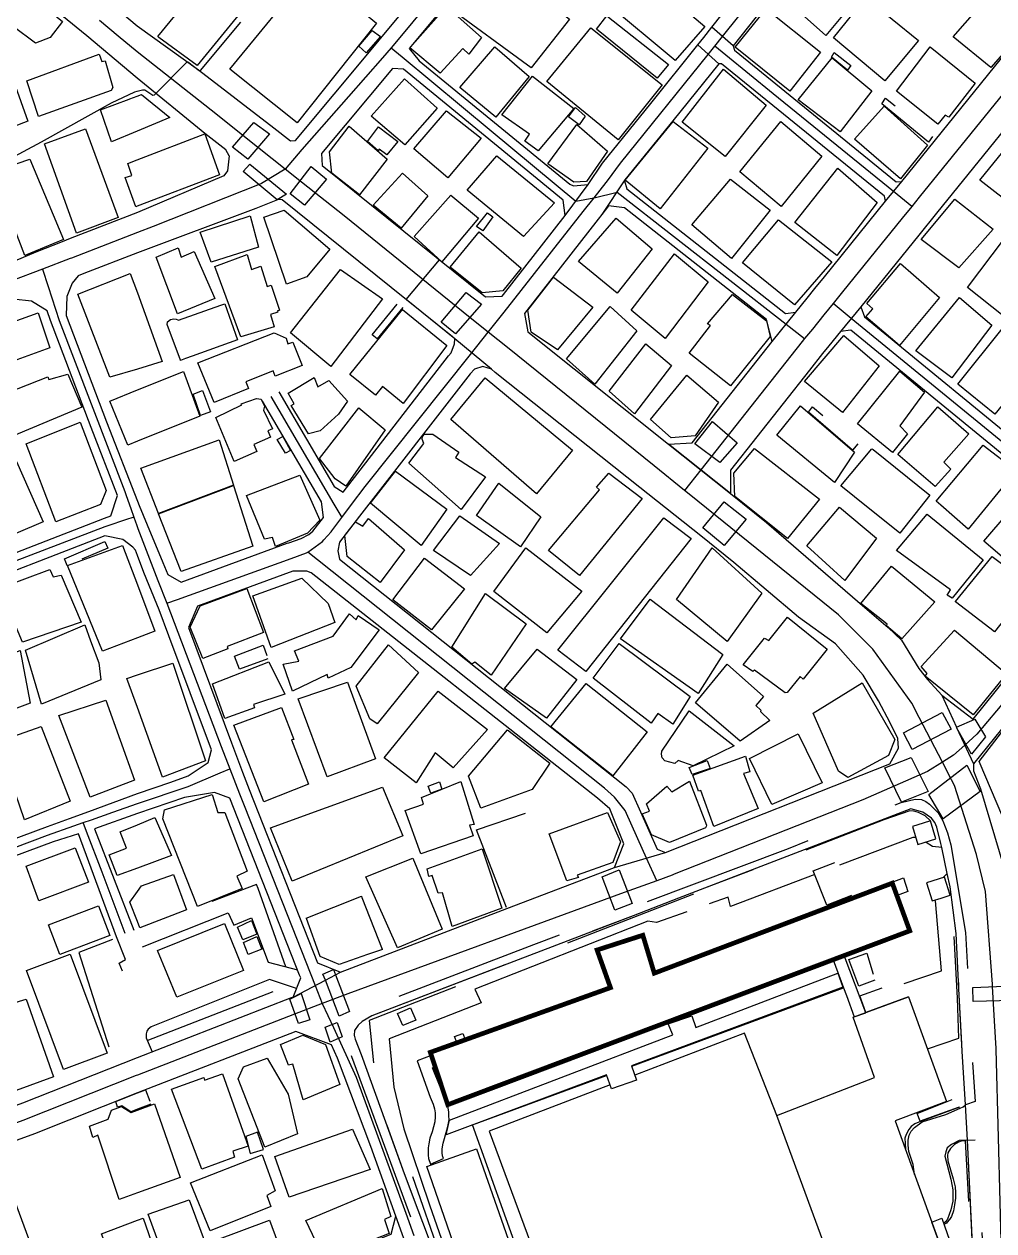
# Model space of a CAD drawing. Header units: millimetres. Extents: x 198785 to 203305, y 542885 to 545889.
# Drawn here: x 202186.3 to 202392.4, y 545394.1 to 545650.5 of the extents above; entities that cross this region are included whole.
import ezdxf

# ---------------------------------------------------------------- set-up
doc = ezdxf.new("R2010")
doc.units = ezdxf.units.MM
for name, pattern in [('FENCE_25K', [54.3, 28.7, -9.2, -16.4]), ('HIDDEN_BULD_25K', [28.8, 18.4, -10.4]), ('HIDDEN_IN_25K', [56.5, 36.5, -20])]:
    doc.linetypes.add(name, pattern=pattern)
for name, color, linetype in [('A0013114', 253, 'Continuous'), ('A0013117', 253, 'Continuous'), ('A0013118', 253, 'Continuous'), ('A0023214', 253, 'Continuous'), ('A0023217', 253, 'Continuous'), ('A0033324', 253, 'Continuous'), ('A0043325', 253, 'Continuous'), ('A0053326', 253, 'Continuous'), ('B0014111', 253, 'Continuous'), ('B0014112', 253, 'Continuous'), ('B0014113', 253, 'Continuous'), ('B0014115', 253, 'Continuous'), ('B0014116', 253, 'Continuous'), ('B0014118', 253, 'Continuous'), ('B0024120', 253, 'Continuous'), ('B0024127', 253, 'Continuous'), ('C0076117', 253, 'Continuous'), ('C0390130', 253, 'Continuous'), ('F0017111', 253, 'Continuous'), ('F0047224', 253, 'Continuous')]:
    doc.layers.add(name, color=color, linetype=linetype)

msp = doc.modelspace()

# ---------------------------------------------------------------- linework, layer by layer
at = {"layer": 'A0013114'}
for points in [[(202194.15, 545663.45), (202205.01, 545654.53), (202210.33, 545650.08), (202223.38, 545640.78), (202239.37, 545628.4), (202242.91, 545625.69)], [(202229.87, 545622.49), (202229.16, 545623.72), (202224.7, 545627.2), (202210.34, 545639.01), (202199.59, 545647.98), (202187.84, 545657.63), (202184.75, 545659.8)], [(202372.79, 545617.06), (202398.19, 545648.42)], [(202406.6, 545642.8), (202405.9, 545642.04), (202380.18, 545610.3), (202376.38, 545605.6), (202364.09, 545590.43)], [(202249.61, 545620.42), (202284.31, 545592.53)], [(202277.83, 545583.61), (202277.31, 545584.05), (202241.13, 545613.12), (202240.77, 545613.19)], [(202350.25, 545589.29), (202352.68, 545592.25), (202354.34, 545594.27), (202356.36, 545596.77), (202369.36, 545612.82)], [(202293.3, 545585.06), (202323.22, 545561.22), (202328.24, 545561.49), (202345.22, 545583.01)], [(202359.78, 545585.14), (202357.29, 545582.1), (202355.97, 545580.49), (202353.18, 545576.95), (202336.43, 545555.73), (202336.4, 545550.73), (202344.08, 545544.61), (202364.95, 545526.54), (202369.93, 545522.26), (202372.73, 545519.56), (202376.41, 545513.59), (202378.25, 545511.25), (202381.28, 545507.89)], [(202322.61, 545474.5), (202370.22, 545493.27), (202372.08, 545496.6), (202371.93, 545498.66), (202370.35, 545502.02), (202367.81, 545506.72), (202364.6, 545512.14), (202358.74, 545518.8), (202350.87, 545524.46), (202337.1, 545536.11), (202330.06, 545541.71), (202317.11, 545552.03), (202286.41, 545576.48), (202285.59, 545577.16), (202283.77, 545577.7)], [(202388, 545493.28), (202388.05, 545491.8), (202389.49, 545488), (202395.46, 545468.01), (202396.28, 545456.65), (202397.06, 545446.31)], [(202388.04, 545386.23), (202386.82, 545411.89), (202386.74, 545413.32), (202386.31, 545420.84), (202385.65, 545432.29), (202385.56, 545433.81), (202384.95, 545445.51), (202384.34, 545457.23), (202383.06, 545467.15), (202382.46, 545470.02), (202381.3, 545475.5), (202381.11, 545476.38), (202380.27, 545479.86), (202379.83, 545480.83), (202379.14, 545481.74), (202377.27, 545483.04), (202374.71, 545483.71), (202330.89, 545466.86), (202325.36, 545464.74), (202315.72, 545461.04), (202260.2, 545439.74), (202258.11, 545438.55), (202257.29, 545437.78)], [(202253.54, 545449.04), (202290.36, 545463.13), (202311.74, 545471.25)]]:
    msp.add_lwpolyline(points, dxfattribs=at)
at = {"layer": 'A0013117'}
for points in [[(202306.14, 545616.41), (202309.17, 545620.95), (202319.45, 545633.61), (202329.43, 545646.03), (202330.71, 545647.63), (202332.44, 545649.82), (202345.03, 545665.72), (202357.99, 545681.73), (202357.98, 545686.13), (202325.19, 545711.89), (202322.91, 545711.36), (202305.73, 545690.7), (202302.62, 545686.95), (202300.54, 545684.45), (202283.35, 545663.63), (202281.29, 545661.14), (202279.46, 545658.95), (202268.1, 545645.31), (202270.21, 545642.69), (202302.23, 545616.47), (202303.04, 545616.09), (202306.14, 545616.41)], [(202242.91, 545625.69), (202243.97, 545625.73), (202260.4, 545645.45), (202263.46, 545649.12), (202274.35, 545662.19), (202274.39, 545664.5), (202225.85, 545703.47), (202222.61, 545703.86), (202210.32, 545689.41), (202209.23, 545687.97), (202205.64, 545683.72), (202210.33, 545680), (202238.94, 545657.45)], [(202398.19, 545648.42), (202397.83, 545652.3), (202391.48, 545657.6), (202365.19, 545678.98), (202363.52, 545678.93), (202362.79, 545678.13), (202349.72, 545661.97), (202336.95, 545645.84), (202337.24, 545644.95), (202371.62, 545616.99), (202372.79, 545617.06)], [(202229.87, 545622.49), (202229.53, 545619.27), (202228.72, 545618.26), (202210.35, 545610.45), (202196.08, 545604.9), (202194.39, 545604.23), (202188.77, 545602.02), (202182.9, 545599.5), (202175.87, 545596.47), (202151.69, 545587.26), (202106.47, 545570.03), (202104.38, 545569.7), (202101.54, 545570.12), (202086.07, 545610.62), (202085.16, 545621.11), (202087.73, 545622.08), (202125.92, 545635.64), (202182.86, 545659.74), (202184.75, 545659.8)], [(202284.31, 545592.53), (202287.87, 545592.69), (202288.14, 545592.99), (202301.28, 545609.78), (202300.85, 545613.07), (202266.9, 545640.87), (202264.55, 545641.05), (202249.45, 545622.94), (202249.61, 545620.42)], [(202369.36, 545612.82), (202369.09, 545613.89), (202334.47, 545642.04), (202333.9, 545642.02), (202324.15, 545629.89), (202313.97, 545617.35), (202313.87, 545617.2), (202314.39, 545615.46), (202348.09, 545588.98), (202350.25, 545589.29)], [(202364.09, 545590.43), (202364.86, 545588.26), (202402.18, 545557.69), (202426.78, 545586.86), (202444.96, 545573.05), (202445.71, 545573.1), (202463.64, 545596.36), (202463.09, 545601.58), (202440.07, 545619.06), (202436.72, 545621.6), (202434.36, 545623.38), (202421.33, 545633.22), (202408.92, 545642.88), (202406.6, 545642.8)], [(202240.77, 545613.19), (202240.13, 545613.12), (202235.51, 545611.27), (202210.35, 545601.87), (202199, 545597.45), (202197.81, 545596.98), (202196.53, 545595.43), (202195.34, 545592.57), (202195.21, 545588.56), (202203.83, 545566), (202210.36, 545549.08), (202210.72, 545548.21), (202212.45, 545544.05), (202215.75, 545536.1), (202216.8, 545533.5), (202219.66, 545531.92), (202242.16, 545540.16), (202242.52, 545540.29), (202245.16, 545541.2), (202246.77, 545542.04), (202247.64, 545542.72), (202249.9, 545545.64), (202249.51, 545548.96), (202236.96, 545570.35)], [(202345.22, 545583.01), (202344.07, 545587.69), (202313.88, 545611.41), (202310.49, 545611.87), (202309.02, 545610.03), (202308.29, 545609.01), (202292.6, 545588.97), (202293.3, 545585.06)], [(202183.93, 545592.05), (202183.88, 545592.03), (202154.19, 545580.72), (202107.78, 545563.05), (202103.22, 545561.66), (202102.28, 545558.75), (202112.26, 545530.59), (202117.07, 545517.14), (202117.42, 545516.42), (202122.68, 545514.62), (202123.34, 545514.91), (202169.61, 545532.4), (202203.4, 545545.48), (202204.69, 545546.01), (202206.13, 545550.34), (202200.57, 545564.74), (202191.88, 545587.48), (202191.2, 545589.58), (202187.86, 545591.61), (202183.93, 545592.05)], [(202381.28, 545507.89), (202387.96, 545502.77), (202395.29, 545511.84), (202399.79, 545517.32), (202403.41, 545521.75), (202426.86, 545550.33), (202428.47, 545552.29), (202431.43, 545555.84), (202441.76, 545568.22), (202441.54, 545570.62), (202427.39, 545581.38), (202402.7, 545552.1), (202361.97, 545585.45), (202359.78, 545585.14)], [(202240.41, 545572.37), (202252.21, 545552.26), (202254.06, 545551.01), (202276.5, 545579.98), (202277.05, 545580.59), (202277.76, 545582.54), (202277.83, 545583.61)], [(202283.77, 545577.7), (202282.01, 545577.14), (202281.11, 545576.13), (202257.57, 545545.89), (202253.28, 545540.37), (202252.93, 545538.58), (202253.28, 545536.77), (202314.19, 545488.4), (202315.49, 545487.05), (202320.79, 545475.17), (202322.61, 545474.5)], [(202226.11, 545496.29), (202217.05, 545520.49), (202214.98, 545526.01), (202212.88, 545531.18), (202211.76, 545533.94), (202210.36, 545537.55), (202209.93, 545538.69), (202209.36, 545539.36), (202207.25, 545540.95), (202203.43, 545541.74), (202170.86, 545529.13)], [(202311.74, 545471.25), (202313.74, 545476.33), (202310.75, 545483.74), (202308.16, 545486.03), (202247.29, 545533.87), (202246.39, 545534.24), (202243.41, 545534.22), (202223.11, 545526.8), (202221.19, 545522.26), (202230.37, 545497.75), (202232.7, 545491.52), (202234.14, 545487.85), (202248.63, 545451.06), (202253.54, 545449.04)], [(202397.06, 545446.31), (202400.78, 545441.96), (202408.29, 545442.43), (202412.29, 545446.7), (202425.89, 545466.34), (202438.08, 545483.55), (202438.74, 545487.49), (202404.75, 545512.92), (202403.55, 545512.45), (202399.95, 545508.05), (202388, 545493.28)], [(202176.5, 545474.52), (202191.24, 545479.99), (202195.91, 545481.7), (202200.05, 545483.21), (202210.38, 545486.99), (202217.48, 545489.38), (202221.17, 545490.75), (202225.38, 545493.58), (202226.11, 545496.29)], [(202205.94, 545456.56), (202197.85, 545478.41), (202192.43, 545476.7), (202177.73, 545471.25), (202143.95, 545458.39), (202142.58, 545457.94), (202142.48, 545457.9), (202141.7, 545454.9), (202150.07, 545432.29), (202156.02, 545416.25), (202162.79, 545412.8), (202162.94, 545412.85), (202186.03, 545421.26), (202210.39, 545430.93), (202243.14, 545443.64), (202243.49, 545443.76), (202245.1, 545447.84), (202244.84, 545448.41), (202230.02, 545486.04), (202226.77, 545487.24), (202220.39, 545486.14), (202210.38, 545482.77), (202201.28, 545479.51), (202209.62, 545457.96)], [(202265.26, 545397.19), (202259.98, 545412.01), (202252.89, 545430.78), (202251.6, 545433.61), (202244.01, 545436.47), (202210.39, 545423.4), (202188.52, 545414.72), (202165.34, 545406.28), (202165.28, 545406.26), (202159.34, 545404.08), (202156.1, 545401.84), (202125.54, 545363.04), (202120.65, 545357.25), (202119.75, 545351.87), (202121.22, 545347.72), (202123.34, 545342.14), (202128.64, 545339.93), (202130.41, 545340.75), (202171.21, 545356.64), (202190.78, 545364.23), (202196.13, 545366.44), (202210.41, 545372.37), (202264.28, 545393.37), (202265.26, 545397.19)], [(202257.29, 545437.78), (202256.48, 545436.62), (202256.42, 545435.67), (202256.66, 545434.8), (202257.88, 545431.56), (202267.07, 545406.26), (202269.96, 545398.58), (202273.14, 545390.11), (202282.51, 545365.15), (202285.69, 545357.44), (202293.39, 545349.31), (202293.71, 545348.51), (202341.78, 545366.85), (202385.25, 545383.23), (202388.04, 545386.23)]]:
    msp.add_lwpolyline(points, dxfattribs=at)
at = {"layer": 'A0013118'}
for points in [[(202375.65, 545477.65), (202375.16, 545477.63), (202359.56, 545471.75)], [(202381.3, 545475.5), (202379.3, 545475.74), (202377.98, 545476.56)], [(202354.28, 545469.76), (202336.39, 545463.01), (202335.88, 545464.96), (202331.88, 545463.55)], [(202381.58, 545469.17), (202382.46, 545470.02)], [(202373.29, 545446.62), (202381.21, 545449.32), (202379.96, 545464.21)], [(202211.44, 545454.39), (202229.67, 545461.66), (202230.88, 545459.01), (202234.6, 545460.58), (202238.13, 545451.15), (202244.39, 545449.55)], [(202327.11, 545461.87), (202320.7, 545459.62), (202318.82, 545459.9), (202282.07, 545445.4), (202283.44, 545442.52), (202263.89, 545434.91), (202264.84, 545424.64), (202266.99, 545415.73), (202272.42, 545399.64), (202284.41, 545365.37)], [(202218.75, 545443.73), (202214.67, 545453.62), (202228.87, 545459.36), (202232.88, 545449.4), (202218.75, 545443.73)], [(202244.19, 545445.54), (202238.4, 545447.45), (202213.29, 545437.45), (202212.64, 545436.94), (202212.48, 545436.74), (202212.36, 545436.53), (202212.25, 545435.91), (202212.23, 545435.06), (202213.48, 545432.13)], [(202315.4, 545429.1), (202360.41, 545445.72)], [(202346.22, 545418.58), (202339.39, 545436.07), (202316.06, 545427.13)], [(202296.86, 545370.38), (202297.88, 545370.75), (202292.15, 545387.12), (202281.58, 545416.6), (202310.06, 545427.12)], [(202310.79, 545425.11), (202285.12, 545415.28), (202305.99, 545358.81), (202340.25, 545371.49), (202340.74, 545370.36), (202359.76, 545377.68), (202356.03, 545387.65), (202357.44, 545388.18)], [(202375.51, 545406.08), (202375.18, 545408.17), (202374.26, 545410.93), (202374.12, 545412.31), (202374.17, 545413.34), (202374.36, 545414.43), (202374.81, 545415.25), (202375.49, 545416.06), (202377.1, 545417.22), (202382.12, 545418.79), (202385.23, 545420.15), (202385.82, 545420.46), (202386.31, 545420.84)], [(202386.74, 545413.32), (202384.96, 545413.28), (202383.36, 545412.44), (202382.44, 545411.71), (202382.13, 545410.87), (202381.97, 545409.95), (202383.22, 545405.05), (202383.67, 545402.83), (202383.61, 545400.36), (202383.25, 545398.53), (202382.54, 545396.54), (202382.06, 545396.03), (202381.65, 545395.68)]]:
    msp.add_lwpolyline(points, dxfattribs=at)
at = {"layer": 'A0023214'}
for points in [[(202326.63, 545551.39), (202320.15, 545556.61), (202288.98, 545581.73), (202284.93, 545585), (202281.09, 545588.09), (202254.27, 545609.7), (202245.26, 545616.86), (202241.73, 545619.68), (202236.23, 545624.05), (202226.03, 545632.16), (202210.34, 545644.54), (202206.31, 545647.9), (202202.3, 545651.26)], [(202402.39, 545645.61), (202376.48, 545613.68), (202374.91, 545611.74), (202372.86, 545609.22), (202360.22, 545593.61), (202358.2, 545591.12), (202356.23, 545588.69), (202353.79, 545585.68), (202352.15, 545583.65), (202351.63, 545583.01), (202349.22, 545579.96), (202330.08, 545555.76), (202326.63, 545551.39)], [(202381.43, 545493.65), (202376.49, 545503.16), (202374.92, 545506.19), (202366.65, 545517.68), (202359.36, 545524.96), (202333.16, 545546.12), (202327.59, 545550.62), (202326.63, 545551.39)], [(202381.43, 545493.65), (202378.23, 545491.65), (202373.61, 545489.63), (202364.54, 545485.65), (202324.44, 545469.85), (202323.97, 545469.68), (202320.71, 545468.48), (202313.8, 545465.96), (202255.07, 545444.45), (202249.64, 545442.4)], [(202395.68, 545324.73), (202395.66, 545325.12), (202395.59, 545327.04), (202395.51, 545330.11), (202394.92, 545352.2), (202394.37, 545372.75), (202394.17, 545380.32), (202394.02, 545386.46), (202393.32, 545413.95), (202392.85, 545432.59), (202392.85, 545432.8), (202392.5, 545438.72), (202392.07, 545445.98), (202392.04, 545446.49), (202390.58, 545466.2), (202388.69, 545474.06), (202384.01, 545488.7), (202383.36, 545489.94), (202381.43, 545493.65)]]:
    msp.add_lwpolyline(points, dxfattribs=at)
at = {"layer": 'A0023217'}
for points in [[(202333.06, 545645.77), (202334.7, 545647.82), (202360.75, 545680.33), (202364.01, 545684.41)], [(202279, 545663.04), (202276.93, 545660.56), (202272.04, 545654.7), (202265.78, 545647.21), (202264.3, 545645.44)], [(202264.3, 545645.44), (202262.43, 545643.3), (202255.24, 545635.1), (202245.33, 545623.79), (202241.73, 545619.68), (202236.75, 545616.62), (202236.62, 545616.54), (202213.69, 545607.49), (202210.35, 545606.16), (202200.2, 545602.21), (202196.33, 545600.73), (202196.08, 545600.64), (202190.22, 545598.39)], [(202264.3, 545645.44), (202266.61, 545643.52), (202285.57, 545627.8), (202303.55, 545612.88), (202307.38, 545613.55), (202307.4, 545613.55)], [(202307.4, 545613.55), (202309.95, 545616.8), (202310.27, 545617.2), (202313.03, 545620.95), (202331.66, 545644.03), (202333.06, 545645.77)], [(202374.91, 545611.74), (202371.03, 545614.89), (202345.49, 545635.66), (202335.38, 545643.88), (202333.06, 545645.77)], [(202253.79, 545545.61), (202255.87, 545548.37), (202258.75, 545552.21), (202281.17, 545580.29), (202284.93, 545585), (202288.27, 545589.24), (202298.35, 545602.06), (202305.12, 545610.65), (202307.4, 545613.55)], [(202307.4, 545613.55), (202312.33, 545614.78), (202348.2, 545586.74), (202352.15, 545583.65)], [(202190.22, 545598.39), (202183.48, 545595.82), (202183.41, 545595.8), (202182.22, 545595.34), (202142.74, 545580.2), (202107.78, 545566.79), (202101.86, 545565.23), (202098.2, 545564.26)], [(202190.22, 545598.39), (202191.41, 545594.71), (202193.75, 545587.48), (202207.68, 545551.19), (202208, 545550.34), (202208.97, 545547.56), (202209.61, 545545.72)], [(202446.46, 545569.36), (202444.12, 545571.14), (202428.67, 545582.82), (202427.32, 545583.35), (202426.27, 545583.12), (202424.77, 545581.38), (202402.44, 545554.9), (202362.07, 545587.95), (202358.2, 545591.12)], [(202238.69, 545571.36), (202252.1, 545548.49), (202253.79, 545545.61)], [(202209.61, 545545.72), (202207.83, 545545.12), (202204.05, 545543.84), (202203.43, 545543.63), (202125.3, 545513.77), (202123.52, 545513.02), (202119.58, 545511.36), (202116.89, 545510.22)], [(202209.61, 545545.72), (202209.95, 545544.73), (202210.15, 545544.13), (202210.36, 545543.52), (202210.45, 545543.29), (202214.73, 545532.28), (202216.62, 545527.41)], [(202246.55, 545538.29), (202249.69, 545540.57), (202249.98, 545540.89), (202251.56, 545542.63), (202251.71, 545542.82), (202253.79, 545545.61)], [(202216.62, 545527.41), (202218.86, 545528.22), (202243.01, 545536.93), (202246.33, 545538.13), (202246.55, 545538.29)], [(202320.71, 545468.48), (202318.56, 545473.29), (202316.72, 545477.4), (202313.99, 545483.42), (202311.72, 545486.23), (202309.63, 545488.16), (202248.65, 545536.62), (202246.55, 545538.29)], [(202216.62, 545527.41), (202218.94, 545521.3), (202228.18, 545497), (202229.99, 545492.24)], [(202403.09, 545516.66), (202401.63, 545514.93), (202388.76, 545499.63), (202386.16, 545497.28), (202383.78, 545495.12), (202381.43, 545493.65)], [(202198.86, 545480.81), (202200.64, 545481.44), (202205.12, 545483.02), (202210.38, 545484.88), (202221.17, 545488.51), (202227.98, 545491.39), (202229.99, 545492.24)], [(202229.99, 545492.24), (202232.08, 545486.94), (202233.21, 545484.08), (202248.14, 545446.21), (202249.64, 545442.4)], [(202137.87, 545458.06), (202139.99, 545458.85), (202191.24, 545478.12), (202196.85, 545480.1), (202198.86, 545480.81)], [(202207.78, 545457.26), (202202.86, 545470.26), (202199.56, 545478.96), (202198.86, 545480.81)], [(202249.64, 545442.4), (202243.75, 545440.12), (202210.39, 545427.17), (202210.11, 545427.06), (202186.03, 545417.54), (202164.58, 545409.72), (202164.06, 545409.54), (202164.04, 545409.53), (202156.76, 545407)], [(202249.64, 545442.4), (202252, 545437.26), (202256.83, 545426.72), (202267.4, 545397.83), (202269.13, 545393.11)]]:
    msp.add_lwpolyline(points, dxfattribs=at)
at = {"layer": 'A0033324', "linetype": 'HIDDEN_IN_25K', "flags": 128}
msp.add_lwpolyline([(202378.69, 545484.74), (202380.5, 545482.87), (202381.5, 545481.2), (202382.5, 545478.65), (202383.2, 545476.11), (202386.34, 545457.5), (202387.42, 545436.45), (202388.39, 545421.59), (202386.31, 545420.84), (202385.65, 545432.29), (202385.56, 545433.81), (202384.95, 545445.51), (202384.34, 545457.23), (202383.06, 545467.15), (202382.46, 545470.02), (202381.3, 545475.5), (202381.11, 545476.38), (202380.27, 545479.86), (202379.83, 545480.83), (202379.14, 545481.74), (202377.27, 545483.04), (202374.71, 545483.71), (202330.89, 545466.86), (202325.36, 545464.74), (202315.72, 545461.04), (202260.2, 545439.74), (202258.11, 545438.55), (202257.29, 545437.78), (202256.48, 545436.62), (202256.42, 545435.67), (202256.66, 545434.8), (202257.88, 545431.56), (202267.07, 545406.26), (202269.96, 545398.58), (202273.14, 545390.11), (202282.51, 545365.15), (202285.69, 545357.44), (202293.39, 545349.31), (202293.71, 545348.51), (202341.78, 545366.85), (202385.25, 545383.23), (202388.04, 545386.23), (202386.82, 545411.89), (202386.74, 545413.32), (202388.6, 545413.41), (202388.79, 545413.3), (202390.09, 545387.73), (202389.82, 545386.19), (202386.41, 545382.43), (202384.32, 545381.02), (202349.02, 545368.12), (202296.28, 545347.81), (202293.66, 545347.27), (202291.96, 545347.2), (202289.07, 545349.2), (202287.56, 545350.83), (202285.88, 545352.85), (202285.57, 545353.45), (202282.25, 545361.68), (202268.54, 545396.92), (202255.9, 545431.02), (202254.35, 545435.98), (202254.31, 545436.78), (202254.5, 545437.58), (202254.81, 545438.21), (202255.37, 545439.03), (202258.84, 545441.21), (202294.61, 545454.95), (202348.73, 545475.33), (202372.69, 545485.11), (202375.66, 545485.83), (202376.96, 545485.74), (202377.87, 545485.3), (202378.69, 545484.74)], dxfattribs=at)
at = {"layer": 'A0043325'}
for points in [[(202238.44, 545627.16), (202233.8, 545621.75), (202230.58, 545624.35), (202235.09, 545629.59), (202238.44, 545627.16)], [(202242.07, 545614.35), (202240.08, 545613.16), (202232.82, 545619.14), (202234.26, 545620.69), (202242.07, 545614.35)], [(202250.55, 545617.5), (202245.9, 545611.99), (202242.82, 545614.43), (202247.29, 545620.18), (202250.55, 545617.5)], [(202283.49, 545590.95), (202277.93, 545584.67), (202274.93, 545587.15), (202280.2, 545593.47), (202283.49, 545590.95)], [(202337.8, 545561.53), (202334.14, 545557.3), (202328.79, 545561.31), (202332.55, 545566.03), (202337.8, 545561.53)], [(202339.69, 545545.32), (202335.06, 545539.71), (202330.54, 545543.43), (202335.03, 545548.98), (202339.69, 545545.32)], [(202383.31, 545500.67), (202374.97, 545496.33), (202373.18, 545499.92), (202381.38, 545504.21), (202383.31, 545500.67)], [(202390.58, 545499.06), (202387.62, 545495.33), (202384.43, 545501.04), (202384.38, 545501.13), (202384.39, 545501.13), (202388.28, 545502.81), (202390.58, 545499.06)], [(202378.41, 545487.4), (202372.74, 545485.18), (202369.21, 545492.42), (202374.79, 545494.67), (202378.41, 545487.4)], [(202389.42, 545487.41), (202381.6, 545481.65), (202378.51, 545486.82), (202386.62, 545493.04), (202389.42, 545487.41)], [(202315.47, 545463.65), (202311.79, 545462.19), (202309.13, 545469.3), (202312.74, 545470.8), (202315.47, 545463.65)], [(202255.42, 545440.68), (202253.26, 545439.69), (202250.3, 545447.34), (202249.79, 545448.63), (202252.04, 545449.59), (202252.46, 545448.48), (202255.42, 545440.68)], [(202396.37, 545443.05), (202387.98, 545442.78), (202387.9, 545445.76), (202396.26, 545446.14), (202396.37, 545443.05)], [(202247.04, 545438.95), (202244.59, 545438.13), (202242.77, 545443.29), (202245.13, 545444.52), (202247.04, 545438.95)], [(202253.9, 545435.31), (202251.34, 545434.2), (202250.23, 545437.36), (202252.82, 545438.32), (202253.9, 545435.31)]]:
    msp.add_lwpolyline(points, dxfattribs=at)
at = {"layer": 'A0053326'}
for points in [[(202435.93, 545768.83), (202369.69, 545685.64), (202369.57, 545685.51), (202362.79, 545678.13), (202349.72, 545661.97), (202336.95, 545645.84), (202332.44, 545649.82), (202345.03, 545665.72), (202357.99, 545681.73), (202357.98, 545686.13), (202325.19, 545711.89), (202328.91, 545716.6), (202363.66, 545689.29), (202365.04, 545689.45), (202365.13, 545689.54), (202432.91, 545774.68), (202432.98, 545775.35), (202438.95, 545768.97), (202435.93, 545768.83)], [(202186.03, 545421.26), (202210.39, 545430.93), (202243.14, 545443.64), (202243.49, 545443.76), (202250.3, 545447.34), (202252.46, 545448.48), (202253.54, 545449.04), (202290.36, 545463.13), (202311.74, 545471.25), (202322.61, 545474.5), (202370.22, 545493.27), (202372.08, 545496.6), (202371.93, 545498.66), (202370.35, 545502.02), (202367.81, 545506.72), (202364.6, 545512.14), (202358.74, 545518.8), (202350.87, 545524.46), (202337.1, 545536.11), (202330.06, 545541.71), (202317.11, 545552.03), (202286.41, 545576.48), (202285.59, 545577.16), (202277.83, 545583.61), (202267.49, 545591.94), (202274.57, 545600.36), (202284.31, 545592.53), (202287.87, 545592.69), (202288.14, 545592.99), (202301.28, 545609.78), (202306.14, 545616.41), (202309.17, 545620.95), (202319.45, 545633.61), (202329.43, 545646.03), (202333.9, 545642.02), (202324.15, 545629.89), (202313.97, 545617.35), (202309.02, 545610.03), (202308.29, 545609.01), (202292.6, 545588.97)], [(202405.9, 545642.04), (202380.18, 545610.3), (202376.38, 545605.6), (202364.09, 545590.43), (202359.78, 545585.14), (202357.29, 545582.1), (202355.97, 545580.49), (202353.18, 545576.95), (202336.43, 545555.73), (202336.4, 545550.73), (202323.22, 545561.22), (202328.24, 545561.49), (202345.22, 545583.01), (202350.25, 545589.29), (202352.68, 545592.25), (202354.34, 545594.27), (202356.36, 545596.77), (202369.36, 545612.82), (202372.79, 545617.06), (202398.19, 545648.42)], [(202292.6, 545588.97), (202293.3, 545585.06), (202323.22, 545561.22), (202336.4, 545550.73), (202344.08, 545544.61), (202364.95, 545526.54), (202369.93, 545522.26), (202372.73, 545519.56), (202376.41, 545513.59), (202378.25, 545511.25), (202381.28, 545507.89), (202384.39, 545501.13), (202384.43, 545501.04), (202388, 545493.28), (202388.05, 545491.8), (202389.49, 545488), (202395.46, 545468.01), (202396.28, 545456.65), (202397.06, 545446.31), (202397.87, 545432.8), (202399.03, 545393.25)], [(202388.04, 545386.23), (202386.82, 545411.89), (202386.74, 545413.32), (202386.31, 545420.84), (202385.65, 545432.29), (202384.95, 545445.51), (202384.34, 545457.23), (202383.06, 545467.15), (202382.46, 545470.02), (202381.3, 545475.5), (202381.11, 545476.38), (202380.27, 545479.86), (202379.83, 545480.83), (202379.14, 545481.74), (202377.27, 545483.04), (202374.71, 545483.71), (202330.89, 545466.86), (202325.36, 545464.74), (202315.72, 545461.04), (202260.2, 545439.74), (202258.11, 545438.55), (202257.29, 545437.78), (202256.48, 545436.62)], [(202268.3, 545388.68), (202265.26, 545397.19), (202259.98, 545412.01), (202252.89, 545430.78), (202251.6, 545433.61), (202244.01, 545436.47), (202210.39, 545423.4), (202188.52, 545414.72), (202165.34, 545406.28)], [(202256.48, 545436.62), (202256.42, 545435.67), (202256.66, 545434.8), (202257.88, 545431.56), (202267.07, 545406.26), (202269.96, 545398.58), (202273.14, 545390.11)]]:
    msp.add_lwpolyline(points, dxfattribs=at)
at = {"layer": 'B0014111'}
for points in [[(202363.75, 545656.58), (202356.66, 545648.05), (202347.01, 545656.7), (202353.77, 545665.25), (202363.75, 545656.58)], [(202261.14, 545650.68), (202244.29, 545629.52), (202230.03, 545640.88), (202247.38, 545662.1), (202261.14, 545650.68)], [(202194.46, 545651.05), (202191.82, 545647.65), (202188.72, 545646.44), (202183.93, 545649.94), (202176.74, 545647.03), (202173.49, 545646.37), (202173.19, 545646.91), (202170.23, 545646), (202167.68, 545652.82), (202183.99, 545659.58), (202194.46, 545651.05)], [(202231.37, 545651.77), (202223.03, 545641.68), (202214.92, 545647.65), (202214.69, 545647.82), (202223.53, 545658.69), (202231.81, 545652.31), (202231.37, 545651.77)], [(202397.28, 545647.6), (202391.69, 545641.26), (202383.72, 545647.74), (202391.85, 545657.1), (202397.03, 545652.78), (202397.28, 545647.6)], [(202376.36, 545647.01), (202369.17, 545638.43), (202358.28, 545647.54), (202365.12, 545656.09), (202376.36, 545647.01)], [(202388.4, 545637.92), (202382.79, 545630.66), (202382.03, 545631.13), (202380.42, 545629.18), (202371.67, 545636.23), (202378.82, 545645.65), (202388.4, 545637.92)], [(202423.69, 545629.07), (202404.61, 545605.48), (202389.36, 545617.34), (202408.62, 545641.05), (202423.69, 545629.07)], [(202274.03, 545632.59), (202267.17, 545624.83), (202260.02, 545630.94), (202267.13, 545638.86), (202274.03, 545632.59)], [(202210.34, 545627.75), (202204.88, 545625.47), (202202.51, 545632.28), (202208.6, 545634.52), (202208.78, 545634.56), (202210.34, 545635.16), (202211.2, 545635.49), (202217.29, 545630.65), (202210.34, 545627.75)], [(202378.29, 545624.75), (202372.51, 545617.58), (202362.73, 545626.03), (202369.02, 545633), (202378.29, 545624.75)], [(202263.41, 545621.79), (202257.53, 545614.21), (202251.69, 545618.79), (202251.16, 545623.34), (202255.39, 545628.75), (202263.41, 545621.79)], [(202210.34, 545611.78), (202210.05, 545611.67), (202207.77, 545617.9), (202209.2, 545618.31), (202208.34, 545620.87), (202210.34, 545621.64), (202224.67, 545627.17), (202227.83, 545618.46), (202210.34, 545611.78)], [(202272.11, 545613.96), (202266.39, 545607.11), (202260.48, 545611.99), (202266.68, 545618.81), (202272.11, 545613.96)], [(202367.53, 545612.59), (202359, 545601.27), (202350.07, 545608.34), (202359.18, 545619.83), (202367.53, 545612.59)], [(202282.87, 545609.23), (202275.07, 545599.98), (202269.16, 545605.31), (202276.96, 545614.09), (202282.87, 545609.23)], [(202392.22, 545606.93), (202384.91, 545598.65), (202376.88, 545604.67), (202384.08, 545613.3), (202392.22, 545606.93)], [(202246.36, 545596.76), (202242.05, 545595.2), (202237.25, 545609.43), (202241.54, 545610.94), (202251.23, 545602.64), (202246.36, 545596.76)], [(202236.1, 545603.04), (202226.04, 545599.9), (202223.67, 545606.25), (202234.3, 545609.71), (202236.1, 545603.04)], [(202357.93, 545599.96), (202350.02, 545590.8), (202338.94, 545599.73), (202346.62, 545608.89), (202357.93, 545599.96)], [(202288.02, 545593.81), (202283.6, 545593.38), (202276.86, 545598.82), (202283.02, 545606.36), (202291.94, 545598.62), (202288.02, 545593.81)], [(202210.35, 545577.18), (202204.52, 545575.42), (202197.71, 545593.08), (202208.85, 545597.51), (202210.35, 545593.39), (202215.65, 545578.79), (202210.35, 545577.18)], [(202262.45, 545592.08), (202251.5, 545577.7), (202242.9, 545584.89), (202253.51, 545598.36), (202262.45, 545592.08)], [(202344.84, 545584.12), (202336.42, 545573.63), (202327.63, 545580.57), (202332.18, 545586.41), (202331.53, 545586.79), (202336.79, 545593.05), (202344.08, 545587.42), (202344.84, 545584.12)], [(202276.1, 545582.2), (202266.82, 545569.85), (202262.43, 545573.45), (202260.93, 545571.66), (202255.49, 545576.01), (202266.69, 545589.8), (202276.1, 545582.2)], [(202183.99, 545578.86), (202184.54, 545577.38), (202179.18, 545575.65), (202178.64, 545577.79), (202177.89, 545577.47), (202176.02, 545584.39), (202189.3, 545589.13), (202191.74, 545581.71), (202183.99, 545578.86)], [(202368.02, 545577.89), (202360.21, 545567.97), (202352.14, 545574.54), (202360.48, 545584.3), (202368.02, 545577.89)], [(202210.35, 545561.83), (202208.34, 545561.02), (202204.53, 545570.38), (202210.35, 545572.73), (202220.15, 545576.68), (202223.66, 545567.18), (202210.35, 545561.83)], [(202373.99, 545563.41), (202370.79, 545559.42), (202363.36, 545565.56), (202372.35, 545576.73), (202377.62, 545572.28), (202372.41, 545565.12), (202373.99, 545563.41)], [(202302.84, 545559.93), (202295.14, 545550.64), (202276.94, 545566.44), (202284.25, 545575.28), (202302.84, 545559.93)], [(202328.87, 545562.98), (202323.76, 545562.59), (202319.38, 545566.43), (202327.14, 545575.88), (202333.86, 545570.13), (202328.87, 545562.98)], [(202362.73, 545559.52), (202358.51, 545553.08), (202346.26, 545563.16), (202351.28, 545569.39), (202362.73, 545559.52)], [(202263.04, 545564.25), (202254.67, 545552.3), (202252.39, 545553.89), (202249.09, 545558.21), (202257.45, 545568.92), (202263.04, 545564.25)], [(202230.76, 545552.52), (202214.84, 545546.51), (202211.06, 545556.12), (202227.72, 545562.12), (202230.76, 545552.52)], [(202284.32, 545554.26), (202279.14, 545547.36), (202268.03, 545557.2), (202271.21, 545561.34), (202270.89, 545562.25), (202270.98, 545562.82), (202271.4, 545563.31), (202271.89, 545563.38), (202273.13, 545563.36), (202278.65, 545559.51), (202277.98, 545558.37), (202284.32, 545554.26)], [(202355.29, 545549.52), (202348.52, 545541.21), (202337.29, 545550.11), (202337.13, 545555.06), (202341.51, 545560.28), (202355.29, 545549.52)], [(202190.32, 545544.71), (202179.17, 545539.95), (202173.61, 545553.32), (202184.67, 545557.51), (202190.32, 545544.71)], [(202246.48, 545542.32), (202239.71, 545539.46), (202239.08, 545541.36), (202237.35, 545541.05), (202233.54, 545550.3), (202244.85, 545554.65), (202249.15, 545545.07), (202246.48, 545542.32)], [(202317.61, 545549.66), (202304.28, 545533.33), (202297.7, 545538.62), (202308.58, 545551.49), (202307.9, 545552.11), (202310.57, 545555.06), (202317.61, 545549.66)], [(202234.87, 545539.53), (202219.69, 545534.16), (202214.87, 545546.41), (202230.79, 545552.42), (202234.87, 545539.53)], [(202367.45, 545541.24), (202360.69, 545532.25), (202352.64, 545539.64), (202359.53, 545547.81), (202367.45, 545541.24)], [(202259.49, 545545.42), (202267.11, 545538.74), (202261.93, 545531.84), (202254.95, 545537.36), (202254.44, 545541.8), (202256.69, 545544.72), (202258.24, 545543.79), (202259.49, 545545.42)], [(202328.05, 545541.16), (202305.65, 545512.92), (202299.72, 545517.44), (202322.2, 545545.6), (202328.05, 545541.16)], [(202195.52, 545535.45), (202207.23, 545539.71), (202210.37, 545531.33), (202214.04, 545521.48), (202210.37, 545520.06), (202202.98, 545517.21), (202195.52, 545535.45)], [(202343.07, 545529.54), (202335.7, 545519.31), (202324.91, 545528.24), (202332.53, 545539.21), (202343.07, 545529.54)], [(202191.73, 545534.6), (202192.45, 545533.03), (202194.18, 545533.42), (202198.39, 545523.43), (202185.94, 545519.17), (202181.09, 545530.65), (202191.73, 545534.6)], [(202379.84, 545527.74), (202372.81, 545519.84), (202369.52, 545522.64), (202369.71, 545522.99), (202364.09, 545527.39), (202370.63, 545535.27), (202379.84, 545527.74)], [(202252.31, 545523.32), (202238.77, 545518.01), (202234.9, 545528.98), (202245.3, 545532.78), (202250.89, 545527.36), (202252.31, 545523.32)], [(202348.52, 545524.43), (202356.95, 545517.7), (202351.86, 545511.32), (202351.17, 545511.83), (202348.42, 545508.43), (202348.01, 545508.41), (202341.51, 545513.19), (202341.13, 545512.93), (202339.06, 545514.32), (202343.61, 545520.02), (202344.51, 545519.5), (202348.52, 545524.43)], [(202395.07, 545512.43), (202387.98, 545503.68), (202377.77, 545511.91), (202378.21, 545512.47), (202376.91, 545513.98), (202383.96, 545521.69), (202395.07, 545512.43)], [(202370, 545495.07), (202361.32, 545490.43), (202359.37, 545491.77), (202353.96, 545504.08), (202364.4, 545510.5), (202371.28, 545498.5), (202370, 545495.07)], [(202284.75, 545500.58), (202277.49, 545492.43), (202273.64, 545495.65), (202269.61, 545489.26), (202262.77, 545494.56), (202274.31, 545508.72), (202284.75, 545500.58)], [(202399.72, 545484.9), (202395.46, 545479.14), (202389.23, 545493.77), (202393.98, 545499.95), (202402.5, 545493.39), (202400.77, 545491.26), (202401.59, 545488.77), (202398.63, 545487.58), (202399.72, 545484.9)], [(202259.28, 545452.77), (202253.21, 545450.64), (202249.2, 545452.4), (202246.29, 545460.44), (202246.26, 545460.54), (202257.95, 545465.16), (202258.04, 545464.93), (202262.4, 545453.91), (202262.42, 545453.87), (202259.28, 545452.77)], [(202203.96, 545431.81), (202194.67, 545428.33), (202186.8, 545449.37), (202196.09, 545452.84), (202203.96, 545431.81)], [(202192.51, 545426.83), (202184.59, 545423.91), (202178.26, 545440.74), (202186.75, 545443.33), (202192.51, 545426.83)], [(202380.99, 545390.82), (202359.58, 545382.4), (202346.22, 545418.58), (202367.01, 545426.69), (202362.49, 545439.45), (202374.22, 545443.78), (202382.3, 545421.58), (202371.42, 545417.47), (202380.99, 545390.82)], [(202250.36, 545433.68), (202253.36, 545425.18), (202245.6, 545421.93), (202243.41, 545429.51), (202242.5, 545429.28), (202240.76, 545433.65), (202245.55, 545435.64), (202250.36, 545433.68)], [(202244.35, 545414.72), (202237.41, 545411.87), (202231.79, 545426.39), (202232.89, 545428.92), (202237.92, 545430.74), (202242.41, 545423.12), (202244.35, 545414.72)], [(202228.44, 545427.42), (202233.87, 545412.04), (202230.67, 545410.98), (202230.98, 545409.74), (202224.05, 545407.21), (202217.64, 545424.21), (202224.49, 545426.66), (202224.64, 545426.08), (202228.44, 545427.42)], [(202213.99, 545421.06), (202219.43, 545405.39), (202210.4, 545402.14), (202206.48, 545400.73), (202201.99, 545414.42), (202200.92, 545413.94), (202200.21, 545416.33), (202204.17, 545417.84), (202204.86, 545419.71), (202207, 545420.51), (202209.04, 545419.25), (202210.4, 545419.74), (202213.99, 545421.06)], [(202300.17, 545360.79), (202289.29, 545357.5), (202271.86, 545407.73), (202282.42, 545411.52), (202300.17, 545360.79)], [(202187.24, 545392.47), (202175.35, 545387.88), (202168.53, 545404.47), (202180.91, 545409.38), (202187.24, 545392.47)]]:
    msp.add_lwpolyline(points, dxfattribs=at)
at = {"layer": 'B0014111', "const_width": 1}
msp.add_lwpolyline([(202374.49, 545457.82), (202276.31, 545420.88), (202272.61, 545432.01), (202310.89, 545445.75), (202308.04, 545453.75), (202317.77, 545456.89), (202320.2, 545448.82), (202370.78, 545467.96), (202374.49, 545457.82)], dxfattribs=at)
at = {"layer": 'B0014112'}
for points in [[(202302.18, 545651.55), (202294.04, 545641.17), (202275.83, 545654.5), (202284.89, 545665.42), (202302.18, 545651.55)], [(202283.51, 545647.63), (202280.8, 545644.05), (202279.52, 545645.31), (202274.69, 545640.05), (202268.29, 545645.44), (202276.06, 545654.2), (202283.51, 545647.63)], [(202323.24, 545641.86), (202320.83, 545638.98), (202307.93, 545649.39), (202310.09, 545652.19), (202323.24, 545641.86)], [(202202.24, 545644.08), (202202.78, 545642.52), (202203.53, 545642.69), (202205.17, 545636.97), (202204.8, 545636.33), (202189.33, 545630.84), (202186.86, 545638.39), (202202.24, 545644.08)], [(202366.45, 545636.27), (202359.7, 545627.55), (202350.8, 545634.39), (202358.02, 545643.31), (202366.45, 545636.27)], [(202343.96, 545633.25), (202335.24, 545622.34), (202326.12, 545629.65), (202334.92, 545640.9), (202343.96, 545633.25)], [(202187.1, 545629.83), (202177.33, 545626.08), (202173.3, 545636.91), (202180.11, 545639.34), (202184.12, 545638.17), (202187.1, 545629.83)], [(202303.07, 545632.51), (202295.54, 545623.53), (202292.68, 545625.62), (202293.67, 545627.09), (202287.79, 545631.17), (202294.29, 545639.4), (202303.07, 545632.51)], [(202283.42, 545626.2), (202276.32, 545617.82), (202269.14, 545623.97), (202276.02, 545632.06), (202283.42, 545626.2)], [(202305.83, 545617), (202303.09, 545616.91), (202297.57, 545620.8), (202303.74, 545629.11), (202310.25, 545623.46), (202305.83, 545617)], [(202331.57, 545624.13), (202321.44, 545611.23), (202313.99, 545617.31), (202324.19, 545629.8), (202331.57, 545624.13)], [(202344.81, 545610.94), (202336.62, 545600.69), (202328.21, 545607.8), (202336.43, 545617.52), (202344.81, 545610.94)], [(202219.02, 545602.95), (202219.65, 545600.97), (202222.46, 545602.16), (202226.83, 545592.17), (202218.91, 545588.92), (202214.32, 545600.97), (202219.02, 545602.95)], [(202233.66, 545601.53), (202234.58, 545598.31), (202236.56, 545599.03), (202237.97, 545594.71), (202238.8, 545595), (202240.57, 545589.67), (202240.09, 545589.51), (202240.2, 545589.25), (202238.64, 545588.77), (202239.41, 545586.17), (202232.34, 545583.99), (202226.8, 545598.96), (202233.66, 545601.53)], [(202391.92, 545586.48), (202383.46, 545575.34), (202375.78, 545581.04), (202385.08, 545592.36), (202391.92, 545586.48)], [(202241.95, 545583.72), (202242.3, 545582.53), (202243.36, 545582.91), (202245.35, 545577.94), (202239.64, 545575.64), (202239.18, 545576.77), (202233.38, 545574.45), (202234, 545573.02), (202226.66, 545570.09), (202223.24, 545578.48), (202239.44, 545584.85), (202241.95, 545583.72)], [(202195.6, 545576.07), (202198.54, 545569.05), (202181.95, 545562.15), (202178.62, 545570.57), (202191.33, 545575.56), (202191.57, 545574.98), (202195.6, 545576.07)], [(202247.93, 545575.38), (202248.67, 545573.37), (202251.04, 545574.76), (202255, 545570.35), (202253.08, 545567.59), (202249.17, 545564.03), (202246.7, 545563.41), (202243.01, 545569.45), (202243.66, 545569.76), (202242.39, 545572.09), (202247.93, 545575.38)], [(202235.72, 545559.67), (202230.9, 545557.57), (202227.04, 545566.88), (202232.59, 545569.59), (202232.44, 545569.77), (202235.66, 545570.94), (202236.68, 545570.79), (202237.37, 545569.32), (202237.17, 545568.45), (202239.04, 545564.49), (202238.1, 545564.03), (202238.66, 545562.69), (202235.13, 545561.15), (202235.72, 545559.67)], [(202383.23, 545555.92), (202379.91, 545552.25), (202371.94, 545559.04), (202380.44, 545569.14), (202387.07, 545563.42), (202381.76, 545557.42), (202383.23, 545555.92)], [(202276.1, 545547.4), (202270.66, 545539.68), (202259.87, 545548.7), (202265.21, 545555.49), (202276.1, 545547.4)], [(202296.1, 545545.8), (202291.75, 545539.38), (202282.4, 545546.08), (202287.18, 545552.91), (202296.1, 545545.8)], [(202287.32, 545540.1), (202281.15, 545533.29), (202273.27, 545538.66), (202278.87, 545545.96), (202287.32, 545540.1)], [(202304.83, 545530), (202297.4, 545521.16), (202286.11, 545529.94), (202292.89, 545539.2), (202304.83, 545530)], [(202279.85, 545530.45), (202272.86, 545521.76), (202264.65, 545528.17), (202271.4, 545537.03), (202279.85, 545530.45)], [(202334.76, 545516.53), (202329.55, 545508.23), (202313.05, 545519.87), (202319.33, 545528.32), (202334.76, 545516.53)], [(202327.82, 545507.6), (202324.12, 545501.74), (202320.96, 545504), (202319.53, 545501.97), (202307.19, 545511.5), (202312.71, 545518.89), (202327.82, 545507.6)], [(202235.23, 545505.18), (202228.96, 545502.97), (202226.35, 545510.31), (202238.32, 545514.98), (202241.67, 545508.12), (202235.07, 545505.92), (202235.23, 545505.18)], [(202337.19, 545497.16), (202328.43, 545492.88), (202325.29, 545493.98), (202324.55, 545493.39), (202322.45, 545493.96), (202321.89, 545494.56), (202321.74, 545495.37), (202321.8, 545495.98), (202327.61, 545504.54), (202337.19, 545497.16)], [(202281.7, 545478.01), (202270.57, 545474.15), (202267.25, 545483.39), (202271.13, 545484.73), (202270.74, 545486.13), (202279.08, 545489.54), (202281.9, 545480.39), (202280.91, 545480.24), (202281.7, 545478.01)], [(202327.65, 545489.65), (202331.26, 545480.28), (202331.25, 545480), (202331.08, 545479.69), (202323.41, 545476.62), (202319.62, 545478.23), (202317.64, 545482.66), (202319.17, 545483.23), (202318.58, 545484.82), (202322.89, 545488.57), (202323.92, 545487.38), (202327.65, 545489.65)], [(202283.63, 545475.28), (202287.81, 545462.66), (202277.25, 545458.71), (202275.21, 545465.88), (202274.31, 545465.81), (202272.97, 545469.6), (202272.31, 545469.37), (202271.92, 545471.01), (202283.63, 545475.28)], [(202275.1, 545458.16), (202265.61, 545454.2), (202258.93, 545469.31), (202268.92, 545473.27), (202275.1, 545458.16)], [(202204.5, 545456.85), (202193.9, 545452.8), (202191.5, 545459.08), (202202.1, 545463.13), (202204.5, 545456.85)], [(202259.83, 545407.12), (202242.6, 545401.21), (202239.6, 545409.87), (202256.1, 545415.71), (202259.83, 545407.12)], [(202238.71, 545399.29), (202225.83, 545394.06), (202221.63, 545404.29), (202236.9, 545410.23), (202239.66, 545402.56), (202237.84, 545401.6), (202238.71, 545399.29)], [(202263.83, 545393.52), (202252.44, 545389.08), (202252.2, 545389.74), (202249.73, 545388.88), (202246.14, 545396.31), (202262.4, 545403.06), (202264.21, 545397.12), (202262.88, 545396.49), (202263.83, 545393.52)], [(202240.59, 545386.34), (202240.26, 545386.22), (202239.63, 545386.24), (202239.18, 545386.24), (202239.49, 545385.59), (202230.32, 545382.19), (202226.67, 545391.96), (202238.43, 545396.32), (202241.82, 545387.16), (202241.41, 545387.13), (202241.24, 545387), (202240.87, 545386.55), (202240.59, 545386.34)]]:
    msp.add_lwpolyline(points, dxfattribs=at)
at = {"layer": 'B0014113'}
for points in [[(202330.92, 545649.98), (202324.62, 545642.75), (202309.81, 545655.09), (202315.81, 545662.82), (202330.92, 545649.98)], [(202355.52, 545644.5), (202348.99, 545636.25), (202337.37, 545645.55), (202344, 545653.7), (202355.52, 545644.5)], [(202293.59, 545639.31), (202286.54, 545630.71), (202278.86, 545636.97), (202286.3, 545645.63), (202293.59, 545639.31)], [(202206.25, 545609.36), (202197.45, 545606.04), (202190.6, 545625.05), (202199.36, 545628.25), (202206.25, 545609.36)], [(202355.83, 545622.4), (202347.17, 545611.75), (202338.37, 545619.11), (202347.12, 545629.8), (202355.83, 545622.4)], [(202194.68, 545604.71), (202186.42, 545601.32), (202179.6, 545619.05), (202187.53, 545621.74), (202194.68, 545604.71)], [(202299.01, 545612.46), (202292.41, 545605.37), (202280.46, 545615.2), (202286.77, 545622.51), (202299.01, 545612.46)], [(202319.72, 545602.75), (202312.3, 545593.3), (202304.09, 545600.05), (202312.09, 545609.21), (202319.72, 545602.75)], [(202401.81, 545598.7), (202394.33, 545588.5), (202386.75, 545594.52), (202394.65, 545604.93), (202401.81, 545598.7)], [(202331.63, 545595.74), (202322.51, 545583.66), (202315.29, 545589.72), (202324.51, 545601.67), (202331.63, 545595.74)], [(202380.81, 545592.39), (202372.34, 545582.2), (202365.13, 545588.26), (202366.62, 545589.95), (202365.38, 545591.14), (202372.53, 545599.6), (202380.81, 545592.39)], [(202307.17, 545590.32), (202299.6, 545581.25), (202294.06, 545585.04), (202293.36, 545589.72), (202298.81, 545596.68), (202307.17, 545590.32)], [(202228.97, 545591.04), (202231.64, 545583.41), (202222.01, 545579.91), (202220.58, 545579.39), (202219.52, 545579), (202219.5, 545579.05), (202216.66, 545586.62), (202216.76, 545587.14), (202216.78, 545587.22), (202217.37, 545587.68), (202218.08, 545587.83), (202218.6, 545587.78), (202218.63, 545587.77), (202218.97, 545587.63), (202219.09, 545587.54), (202228.11, 545590.74), (202228.97, 545591.04)], [(202316.47, 545585.32), (202307.59, 545574), (202301.54, 545579.33), (202310.8, 545590.45), (202316.47, 545585.32)], [(202402.49, 545579.75), (202392.59, 545567.62), (202384.69, 545574), (202394.41, 545586.05), (202402.49, 545579.75)], [(202323.89, 545577.93), (202315.96, 545567.66), (202310.64, 545572.49), (202318.43, 545582.55), (202323.89, 545577.93)], [(202202.51, 545548.4), (202193.02, 545544.75), (202186.75, 545561.31), (202198.17, 545565.86), (202203.72, 545551.36), (202202.51, 545548.4)], [(202378.72, 545550.36), (202372.38, 545542.31), (202372.35, 545542.33), (202362.72, 545550.04), (202359.81, 545552.37), (202366.46, 545560.26), (202366.68, 545560.09), (202378.72, 545550.36)], [(202396.05, 545554.37), (202386.88, 545543.18), (202381.07, 545548.25), (202380.09, 545549.11), (202390.1, 545561.01), (202397.09, 545555.63), (202396.05, 545554.37)], [(202406.47, 545546.76), (202396.63, 545535.19), (202390.25, 545540.59), (202400.14, 545552.15), (202406.47, 545546.76)], [(202390.1, 545536.62), (202383.47, 545528.5), (202382.43, 545529.17), (202383.14, 545530.25), (202371.68, 545538.66), (202378.21, 545546.34), (202390.1, 545536.62)], [(202395.67, 545525.4), (202392.52, 545521.32), (202391.51, 545522.1), (202384.22, 545527.74), (202384.2, 545527.76), (202392.03, 545537.34), (202399.55, 545531.66), (202394.98, 545525.87), (202395.67, 545525.4)], [(202229.58, 545517.73), (202224.29, 545515.67), (202221.6, 545522.36), (202223.71, 545526.84), (202233.61, 545530.56), (202237.18, 545521.24), (202229.42, 545518.23), (202229.58, 545517.73)], [(202292.99, 545523.03), (202285.53, 545512.14), (202282.04, 545514.9), (202281.46, 545514.49), (202277.16, 545518.08), (202284.3, 545529.47), (202292.99, 545523.03)], [(202202.56, 545511.14), (202190.02, 545505.98), (202186.57, 545517.44), (202199.2, 545522.84), (202200.38, 545519.46), (202202.2, 545514.75), (202202.56, 545511.14)], [(202255.45, 545525.16), (202256.83, 545523.91), (202257.25, 545524.81), (202261.72, 545521.79), (202255.7, 545513.75), (202250.91, 545511.52), (202250.67, 545512.26), (202243.32, 545508.76), (202241.35, 545514.45), (202244.64, 545515.14), (202243.77, 545517.29), (202251.94, 545520.45), (202255.45, 545525.16)], [(202270.13, 545512.73), (202261.28, 545501.77), (202259.73, 545502.86), (202256.87, 545509.8), (202263.73, 545518.56), (202270.13, 545512.73)], [(202187.56, 545506.18), (202173.94, 545501.12), (202169.99, 545511.43), (202185.42, 545517.37), (202187.56, 545506.18)], [(202303.74, 545511.22), (202297.3, 545503.02), (202288.39, 545509.28), (202295.3, 545517.66), (202303.74, 545511.22)], [(202224.81, 545493.92), (202215.73, 545490.44), (202210.37, 545505.29), (202208.15, 545511.47), (202210.37, 545512.21), (202217.88, 545514.7), (202224.81, 545493.92)], [(202344.77, 545502.54), (202338.48, 545498.13), (202328.96, 545506.27), (202335.72, 545514.46), (202343.41, 545507.64), (202341.78, 545505.72), (202342.86, 545504.72), (202342.75, 545504.39), (202344.77, 545502.54)], [(202260.98, 545494.34), (202250.72, 545490.52), (202244.51, 545507.14), (202254.98, 545510.68), (202260.98, 545494.34)], [(202318.68, 545500.1), (202311.36, 545490.78), (202298.25, 545501.18), (202305.7, 545510.37), (202318.68, 545500.1)], [(202209.73, 545489.86), (202200.32, 545486.22), (202193.68, 545503.55), (202203.65, 545506.86), (202209.73, 545489.86)], [(202246.72, 545488.99), (202237.26, 545485.24), (202230.84, 545501.49), (202241.01, 545505.25), (202243.62, 545498.51), (202243.13, 545498.37), (202246.72, 545488.99)], [(202196.05, 545485.38), (202186.39, 545481.41), (202180.63, 545497.99), (202189.95, 545501.22), (202196.05, 545485.38)], [(202294.23, 545487.85), (202283.35, 545483.9), (202280.73, 545490.67), (202289, 545500.56), (202298.01, 545493.46), (202294.23, 545487.85)], [(202355.89, 545489.28), (202345.15, 545484.67), (202340.45, 545494.42), (202350.78, 545499.69), (202355.89, 545489.28)], [(202339.17, 545491.24), (202342.27, 545483.81), (202332.86, 545480), (202330.1, 545487.67), (202329.6, 545487.51), (202328.42, 545490.9), (202339.55, 545494.92), (202340.49, 545491.63), (202339.17, 545491.24)], [(202266.77, 545477.98), (202243.24, 545468.38), (202238.64, 545479.69), (202262.48, 545488.38), (202266.77, 545477.98)], [(202232.63, 545466.81), (202223.14, 545463), (202215.77, 545481.65), (202216.13, 545483.54), (202226.27, 545486.76), (202227.44, 545482.97), (202228.92, 545482.94), (202233.67, 545470.49), (202231.52, 545469.45), (202232.63, 545466.81)], [(202210.38, 545471.15), (202206.08, 545469.56), (202204.34, 545473.94), (202208.05, 545475.36), (202206.7, 545478.83), (202210.38, 545480.38), (202214.05, 545481.92), (202217.63, 545473.83), (202210.38, 545471.15)], [(202304.09, 545469.16), (202301.62, 545468.47), (202297.85, 545478.45), (202310.23, 545483), (202313.02, 545476.71), (202311.37, 545472.35), (202303.84, 545469.68), (202304.09, 545469.16)], [(202199.96, 545468.17), (202189.44, 545464.22), (202186.71, 545471.57), (202197.13, 545475.45), (202199.96, 545468.17)], [(202220.83, 545462.3), (202210.9, 545458.46), (202210.38, 545459.83), (202208.79, 545463.94), (202210.38, 545466.19), (202211.22, 545467.36), (202218.07, 545469.8), (202220.83, 545462.3)], [(202227.65, 545383.73), (202218.98, 545380.44), (202212.66, 545397.62), (202221.34, 545400.7), (202227.65, 545383.73)], [(202218.06, 545378.24), (202211.21, 545375.55), (202210.66, 545377.61), (202210.41, 545377.53), (202209.01, 545377.06), (202202.76, 545393.48), (202210.4, 545396.36), (202211.59, 545396.8), (202218.06, 545378.24)]]:
    msp.add_lwpolyline(points, dxfattribs=at)
at = {"layer": 'B0014115'}
msp.add_lwpolyline([(202321.86, 545637.54), (202312.54, 545625.86), (202297.38, 545638.28), (202306.75, 545649.69), (202321.86, 545637.54)], dxfattribs=at)
at = {"layer": 'B0014116', "linetype": 'HIDDEN_BULD_25K', "flags": 128}
for points in [[(202361.97, 545641.67), (202361.23, 545640.71), (202357.87, 545643.47), (202358.43, 545644.42), (202361.97, 545641.67)], [(202379.33, 545626.59), (202378.44, 545625.39), (202368.53, 545633.53), (202369.34, 545634.76), (202379.33, 545626.59)], [(202265.73, 545625.54), (202263.34, 545622.66), (202261.75, 545623.9), (202261.5, 545623.56), (202259.27, 545625.53), (202261.61, 545628.66), (202265.73, 545625.54)], [(202266.8, 545590.24), (202261.32, 545583.61), (202260.26, 545584.43), (202265.7, 545591.12), (202266.8, 545590.24)], [(202363.43, 545561.3), (202362.32, 545559.95), (202352.97, 545568.02), (202353.8, 545569.15), (202363.43, 545561.3)], [(202242.93, 545559.91), (202241.8, 545559.28), (202240.07, 545562.22), (202241.24, 545562.84), (202242.93, 545559.91)], [(202195.52, 545535.45), (202195.44, 545535.42), (202194.9, 545536.85), (202203.41, 545540.56), (202204.05, 545539.16), (202195.52, 545535.45)], [(202238.11, 545515.64), (202232.05, 545513.39), (202230.98, 545516.21), (202237.09, 545518.54), (202238.11, 545515.64)], [(202275.08, 545487.95), (202272.74, 545487.08), (202272.13, 545488.55), (202274.53, 545489.48), (202275.08, 545487.95)], [(202362.11, 545465.3), (202356.84, 545463.28), (202353.97, 545470.57), (202359.22, 545472.61), (202362.11, 545465.3)], [(202374.1, 545466.2), (202371.79, 545465.31), (202370.73, 545468.14), (202373.14, 545469.09), (202374.1, 545466.2)], [(202235.73, 545457.15), (202232.75, 545455.93), (202231.63, 545458.57), (202234.63, 545459.99), (202235.73, 545457.15)], [(202236.8, 545453.91), (202233.9, 545452.78), (202232.9, 545455.36), (202235.74, 545456.63), (202236.8, 545453.91)], [(202367.1, 545447.37), (202363.7, 545446.04), (202361.55, 545451.72), (202365.39, 545453.05), (202367.1, 545447.37)], [(202374.23, 545443.83), (202365.14, 545440.5), (202363.91, 545444), (202373.05, 545447.35), (202374.23, 545443.83)], [(202269.53, 545438.87), (202266.75, 545437.68), (202265.63, 545440.29), (202268.42, 545441.45), (202269.53, 545438.87)], [(202280.01, 545434.76), (202278.24, 545434.11), (202277.76, 545435.35), (202279.54, 545436.01), (202280.01, 545434.76)], [(202213.24, 545421.01), (202210.4, 545419.91), (202208.96, 545419.36), (202207.07, 545420.63), (202206.16, 545420.36), (202205.81, 545421.55), (202210.4, 545423.38), (202212.12, 545424.06), (202213.24, 545421.01)], [(202384.8, 545420.3), (202376.71, 545417.36), (202376.05, 545418.98), (202384.04, 545422.23), (202384.8, 545420.3)], [(202383.47, 545390.5), (202381.38, 545389.88), (202379.15, 545395.96), (202381.28, 545396.75), (202383.47, 545390.5)]]:
    msp.add_lwpolyline(points, dxfattribs=at)
at = {"layer": 'B0014118', "linetype": 'HIDDEN_BULD_25K', "flags": 128}
for points in [[(202285.92, 545609.49), (202283.77, 545606.54), (202282.45, 545607.49), (202284.75, 545610.34), (202285.92, 545609.49)], [(202225.87, 545568.09), (202223.74, 545567.29), (202222.18, 545571.87), (202224.17, 545572.59), (202225.87, 545568.09)], [(202332.04, 545492.33), (202328.27, 545491.06), (202327.62, 545492.5), (202331.41, 545494.03), (202332.04, 545492.33)]]:
    msp.add_lwpolyline(points, dxfattribs=at)
at = {"layer": 'B0024120', "linetype": 'FENCE_25K', "flags": 128}
for points in [[(202378.86, 545481.17), (202377.78, 545482.28), (202376.35, 545483), (202375.34, 545483.27), (202374.49, 545483.33), (202368.95, 545481.4), (202259.58, 545438.76), (202260.59, 545429.06), (202283.37, 545363.89), (202285.59, 545358.75), (202286.02, 545358.28), (202289.29, 545357.5)], [(202288.79, 545462.8), (202282.41, 545479.25), (202295.04, 545483.58), (202301.24, 545467.44)], [(202241.88, 545450.19), (202236.04, 545466.79), (202235.7, 545467.66), (202210.39, 545458.05), (202209.69, 545457.78)], [(202378.24, 545432.75), (202384.91, 545434.99), (202384.6, 545443.52), (202383.83, 545458), (202382.83, 545465.31)], [(202205.08, 545455.97), (202197.9, 545453.19), (202205.04, 545430.74), (202209.98, 545432.69), (202208.66, 545436.55), (202209.05, 545439.95), (202210.21, 545441.97), (202206.51, 545450.99), (202207.82, 545451.75), (202205.94, 545456.56)], [(202212.46, 545434.52), (202241.07, 545445.66), (202241.54, 545446.41)], [(202300.28, 545351.08), (202373.5, 545379.09), (202385.03, 545383.44), (202387.79, 545386.76), (202386.3, 545413.19)]]:
    msp.add_lwpolyline(points, dxfattribs=at)
at = {"layer": 'B0024127'}
for points in [[(202376.23, 545476.16), (202380.05, 545477.35), (202378.86, 545481.17), (202377.32, 545480.69), (202375.04, 545479.98), (202376.23, 545476.16)], [(202379.24, 545464.2), (202381.13, 545464.78), (202382.83, 545465.31), (202383.06, 545465.38), (202381.88, 545469.2), (202378.06, 545468.02), (202379.24, 545464.2)]]:
    msp.add_lwpolyline(points, dxfattribs=at)
at = {"layer": 'C0076117'}
for points in [[(202259.01, 545644.33), (202257.42, 545645.76), (202260.28, 545649.14), (202262.03, 545647.86), (202259.01, 545644.33)], [(202304.26, 545629.05), (202301.99, 545630.77), (202303.49, 545632.72), (202305.54, 545630.91), (202304.26, 545629.05)], [(202360.55, 545452.57), (202358.22, 545451.69), (202360.41, 545445.72), (202361.02, 545444.05), (202362.68, 545439.53), (202365.14, 545440.43), (202360.55, 545452.57)], [(202272.8, 545431.36), (202269.81, 545430.24), (202272.61, 545422.5), (202273.19, 545420.99), (202273.49, 545420.02), (202273.65, 545419.15), (202273.67, 545418.29), (202273.6, 545417.27), (202273.02, 545415.12), (202272.5, 545413.76), (202272.27, 545412.58), (202272.14, 545411.69), (202272.13, 545410.16), (202272.25, 545409.46), (202272.62, 545408.25), (202275.4, 545409.43), (202275.22, 545410.04), (202275.1, 545410.66), (202275.14, 545411.52), (202275.37, 545412.69), (202276.12, 545415.46), (202276.41, 545416.58), (202276.62, 545417.7), (202276.57, 545418.53), (202276.56, 545419.33), (202276.3, 545420.67), (202273.09, 545428.7), (202273.62, 545428.91), (202272.8, 545431.36)], [(202235.91, 545415.06), (202233.43, 545414.14), (202234.34, 545410.51), (202237.19, 545411.37), (202235.91, 545415.06)]]:
    msp.add_lwpolyline(points, dxfattribs=at)
at = {"layer": 'C0390130'}
msp.add_lwpolyline([(202360.29, 545445.88), (202315.38, 545429.17), (202316.4, 545426.13), (202311.09, 545424.27), (202310.02, 545427.23), (202275.96, 545414.51), (202276.7, 545417.6), (202324.14, 545435.7), (202323.16, 545438.08), (202328.17, 545439.75), (202329.04, 545437.32), (202359.22, 545448.83), (202360.29, 545445.88)], dxfattribs=at)
at = {"layer": 'F0017111', "elevation": 20}
msp.add_lwpolyline([(202179.34, 545619.81), (202189.99, 545625.47), (202204.87, 545633.74), (202209.8, 545636.09), (202210.34, 545636.22), (202211.42, 545636.49), (202211.92, 545636.49), (202213.67, 545635.35), (202213.99, 545635.45), (202220.91, 545642.43), (202221.09, 545642.43), (202223.51, 545640.58), (202223.76, 545640.62), (202232.33, 545650.86)], dxfattribs=at)
at = {"layer": 'F0047224'}
for points in [[(202385.08, 545420.37), (202376.04, 545417.05), (202375.57, 545416.79), (202374.76, 545416.24), (202374.26, 545415.64), (202373.7, 545414.53), (202373.43, 545413.74), (202373.55, 545411.54)], [(202386.3, 545413.19), (202385.65, 545413.18), (202384.84, 545412.92), (202384.01, 545412.4), (202383.17, 545411.61), (202382.61, 545410.66), (202382.49, 545410.07), (202382.61, 545408.97), (202383.72, 545405.17), (202384.13, 545403.45), (202384.21, 545402.24), (202384.2, 545401.06), (202384.02, 545399.58), (202383.8, 545398.32), (202383.39, 545397.16), (202382.9, 545396.48), (202382.47, 545395.91), (202382.28, 545395.75), (202381.76, 545395.43)]]:
    msp.add_lwpolyline(points, dxfattribs=at)

doc.saveas('drawing.dxf')
